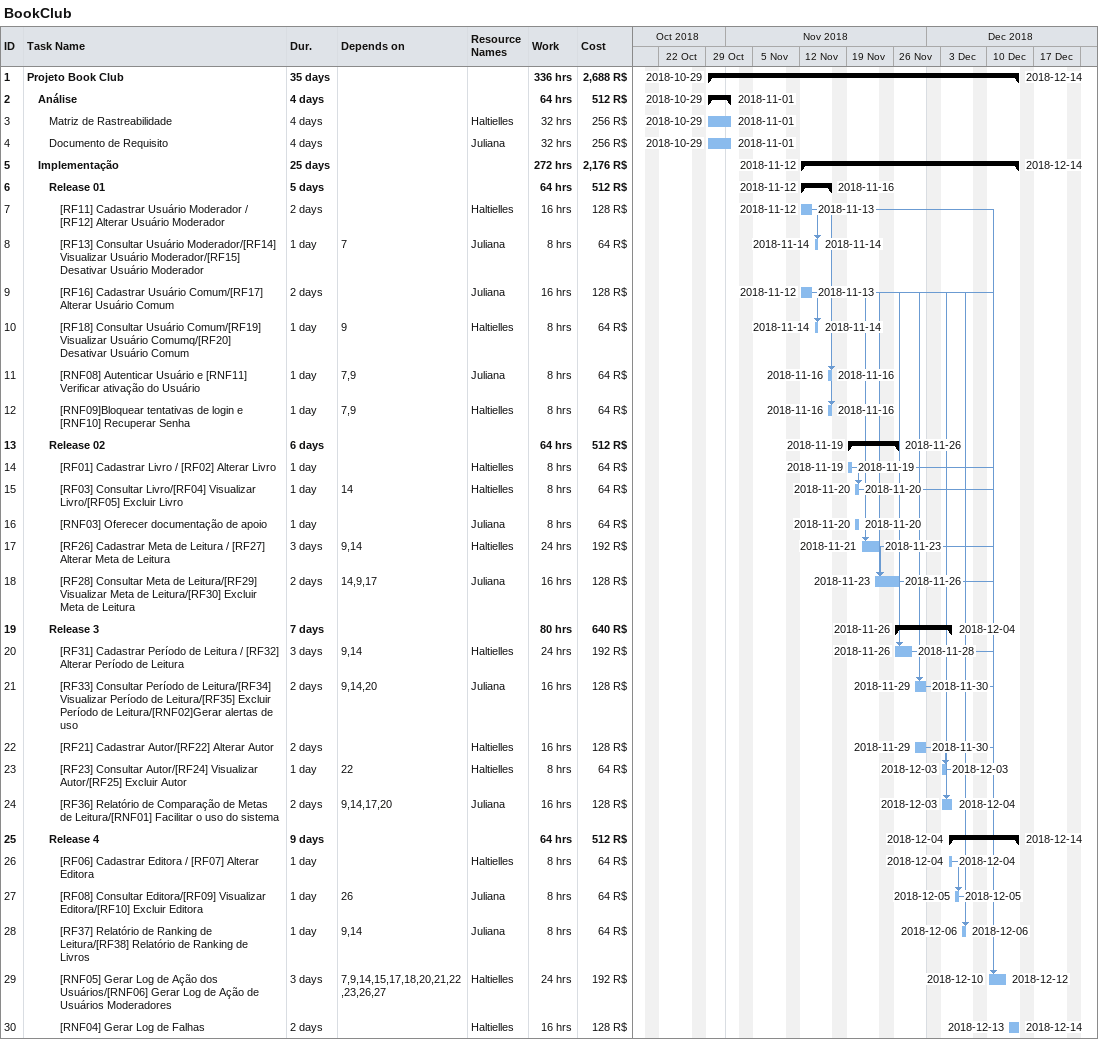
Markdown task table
BookClub

| ID | Level | Task | Duration | Start | Finish | Predecessors | Resources | Work (h) | Cost (R$) |
|---|---|---|---|---|---|---|---|---|---|
| 1 | 1 | **Projeto Book Club** | 35d | 2018-10-29 | 2018-12-14 |  |  | 336 | 2688 |
| 2 | 2 | **Análise** | 4d | 2018-10-29 | 2018-11-01 |  |  | 64 | 512 |
| 3 | 3 | Matriz de Rastreabilidade | 4d | 2018-10-29 | 2018-11-01 |  | Haltielles | 32 | 256 |
| 4 | 3 | Documento de Requisito | 4d | 2018-10-29 | 2018-11-01 |  | Juliana | 32 | 256 |
| 5 | 2 | **Implementação** | 25d | 2018-11-12 | 2018-12-14 |  |  | 272 | 2176 |
| 6 | 3 | **Release 01** | 5d | 2018-11-12 | 2018-11-16 |  |  | 64 | 512 |
| 7 | 4 | [RF11] Cadastrar Usuário Moderador / [RF12] Alterar Usuário Moderador | 2d | 2018-11-12 | 2018-11-13 |  | Haltielles | 16 | 128 |
| 8 | 4 | [RF13] Consultar Usuário Moderador/[RF14] Visualizar Usuário Moderador/[RF15] Desativar Usuário Moderador | 1d | 2018-11-14 | 2018-11-14 | 7 | Juliana | 8 | 64 |
| 9 | 4 | [RF16] Cadastrar Usuário Comum/[RF17] Alterar Usuário Comum | 2d | 2018-11-12 | 2018-11-13 |  | Juliana | 16 | 128 |
| 10 | 4 | [RF18] Consultar Usuário Comum/[RF19] Visualizar Usuário Comumq/[RF20] Desativar Usuário Comum | 1d | 2018-11-14 | 2018-11-14 | 9 | Haltielles | 8 | 64 |
| 11 | 4 | [RNF08] Autenticar Usuário e [RNF11] Verificar ativação do Usuário | 1d | 2018-11-16 | 2018-11-16 | 7, 9 | Juliana | 8 | 64 |
| 12 | 4 | [RNF09]Bloquear tentativas de login e [RNF10] Recuperar Senha | 1d | 2018-11-16 | 2018-11-16 | 7, 9 | Haltielles | 8 | 64 |
| 13 | 3 | **Release 02** | 6d | 2018-11-19 | 2018-11-26 |  |  | 64 | 512 |
| 14 | 4 | [RF01] Cadastrar Livro / [RF02] Alterar Livro | 1d | 2018-11-19 | 2018-11-19 |  | Haltielles | 8 | 64 |
| 15 | 4 | [RF03] Consultar Livro/[RF04] Visualizar Livro/[RF05] Excluir Livro | 1d | 2018-11-20 | 2018-11-20 | 14 | Haltielles | 8 | 64 |
| 16 | 4 | [RNF03] Oferecer documentação de apoio | 1d | 2018-11-20 | 2018-11-20 |  | Juliana | 8 | 64 |
| 17 | 4 | [RF26] Cadastrar Meta de Leitura / [RF27] Alterar Meta de Leitura | 3d | 2018-11-21 | 2018-11-23 | 9, 14 | Haltielles | 24 | 192 |
| 18 | 4 | [RF28] Consultar Meta de Leitura/[RF29] Visualizar Meta de Leitura/[RF30] Excluir Meta de Leitura | 2d | 2018-11-23 | 2018-11-26 | 14, 9, 17 | Juliana | 16 | 128 |
| 19 | 3 | **Release 3** | 7d | 2018-11-26 | 2018-12-04 |  |  | 80 | 640 |
| 20 | 4 | [RF31] Cadastrar Período de Leitura / [RF32] Alterar Período de Leitura | 3d | 2018-11-26 | 2018-11-28 | 9, 14 | Haltielles | 24 | 192 |
| 21 | 4 | [RF33] Consultar Período de Leitura/[RF34] Visualizar Período de Leitura/[RF35] Excluir Período de Leitura/[RNF02]Gerar alertas de uso | 2d | 2018-11-29 | 2018-11-30 | 9, 14, 20 | Juliana | 16 | 128 |
| 22 | 4 | [RF21] Cadastrar Autor/[RF22] Alterar Autor | 2d | 2018-11-29 | 2018-11-30 |  | Haltielles | 16 | 128 |
| 23 | 4 | [RF23] Consultar Autor/[RF24] Visualizar Autor/[RF25] Excluir Autor | 1d | 2018-12-03 | 2018-12-03 | 22 | Haltielles | 8 | 64 |
| 24 | 4 | [RF36] Relatório de Comparação de Metas de Leitura/[RNF01] Facilitar o uso do sistema | 2d | 2018-12-03 | 2018-12-04 | 9, 14, 17, 20 | Juliana | 16 | 128 |
| 25 | 3 | **Release 4** | 9d | 2018-12-04 | 2018-12-14 |  |  | 64 | 512 |
| 26 | 4 | [RF06] Cadastrar Editora / [RF07] Alterar Editora | 1d | 2018-12-04 | 2018-12-04 |  | Haltielles | 8 | 64 |
| 27 | 4 | [RF08] Consultar Editora/[RF09] Visualizar Editora/[RF10] Excluir Editora | 1d | 2018-12-05 | 2018-12-05 | 26 | Juliana | 8 | 64 |
| 28 | 4 | [RF37] Relatório de Ranking de Leitura/[RF38] Relatório de Ranking de Livros | 1d | 2018-12-06 | 2018-12-06 | 9, 14 | Juliana | 8 | 64 |
| 29 | 4 | [RNF05] Gerar Log de Ação dos Usuários/[RNF06] Gerar Log de Ação de Usuários Moderadores | 3d | 2018-12-10 | 2018-12-12 | 7, 9, 14, 15, 17, 18, 20, 21, 22, 23, 26, 27 | Haltielles | 24 | 192 |
| 30 | 4 | [RNF04] Gerar Log de Falhas | 2d | 2018-12-13 | 2018-12-14 |  | Haltielles | 16 | 128 |
